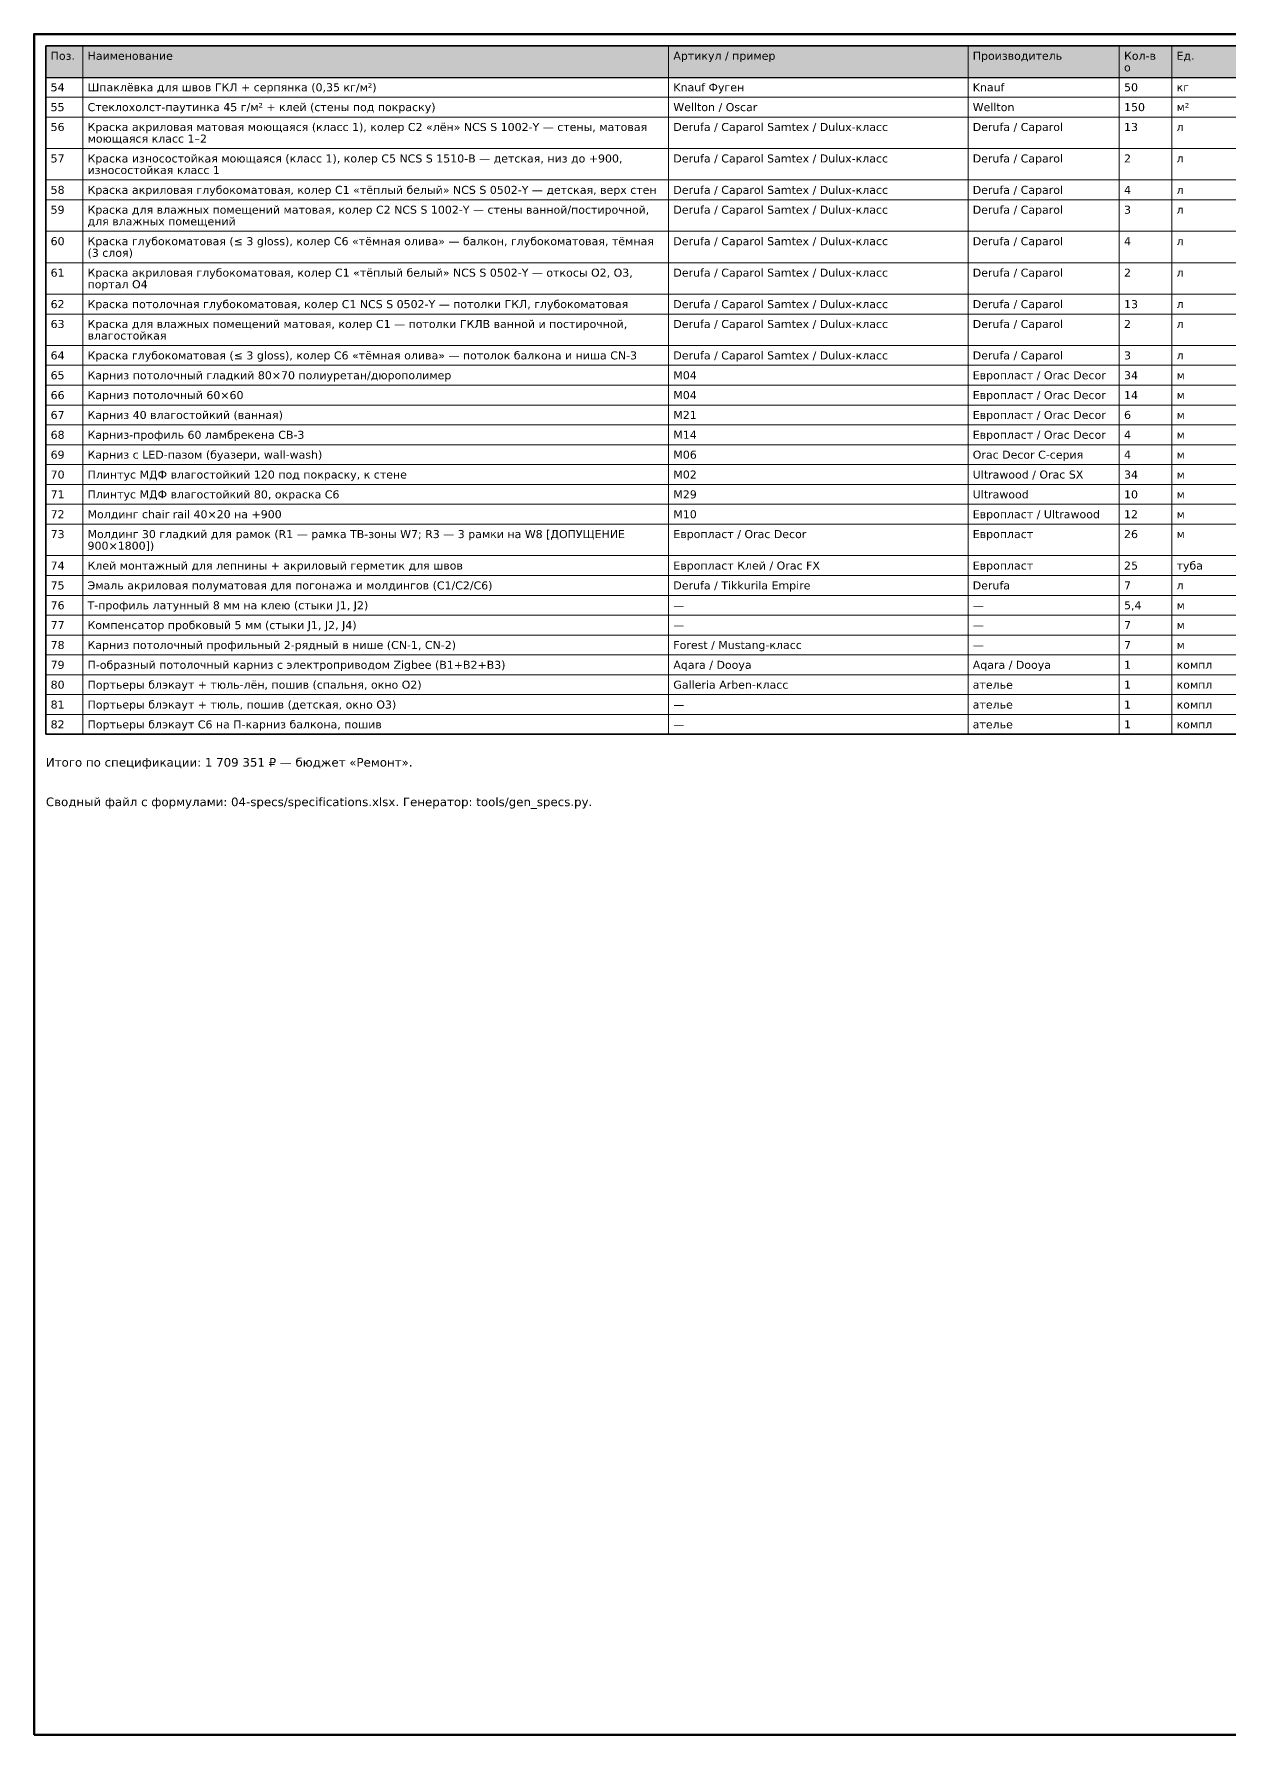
# Model space of a CAD drawing. Header units: millimetres. Extents: x 20 to 415, y 1 to 292.
# Drawn here: x 20 to 221.8, y 5 to 292 of the extents above; entities that cross this region are included whole.
import ezdxf

# ---------------------------------------------------------------- set-up
doc = ezdxf.new("R2010")
doc.units = ezdxf.units.MM
doc.layers.add('FRAME', color=7, linetype='CONTINUOUS')
doc.layers.add('TEXT', color=7, linetype='CONTINUOUS')
doc.styles.add('GOST', font='DejaVuSans.ttf')

msp = doc.modelspace()

# ---------------------------------------------------------------- hatches: boundary and pattern name
at = {"layer": 'TEXT', "true_color": 0xe6e6e6}
h = msp.add_hatch(color=7, dxfattribs=at)
h.dxf.hatch_style = 1
h.paths.add_polyline_path([(22, 284.69), (413, 284.69), (413, 290), (22, 290)])

# ---------------------------------------------------------------- linework, layer by layer
at = {"layer": 'FRAME', "color": 7, "lineweight": 50}
msp.add_lwpolyline([(20, 5), (415, 5), (415, 292), (20, 292)], close=True, dxfattribs=at)
at = {"layer": 'TEXT', "color": 7, "lineweight": 25}
msp.add_lwpolyline([(22, 284.69), (413, 284.69), (413, 290), (22, 290)], close=True, dxfattribs=at)
at = {"layer": 'TEXT', "color": 7, "lineweight": 15}
for points in [[(22, 290), (22, 284.69)], [(28.23, 290), (28.23, 284.69)], [(127.05, 290), (127.05, 284.69)], [(177.56, 290), (177.56, 284.69)], [(203.08, 290), (203.08, 284.69)], [(211.94, 290), (211.94, 284.69)], [(22, 284.69), (22, 281.34)], [(28.23, 284.69), (28.23, 281.34)], [(127.05, 284.69), (127.05, 281.34)], [(177.56, 284.69), (177.56, 281.34)], [(203.08, 284.69), (203.08, 281.34)], [(211.94, 284.69), (211.94, 281.34)], [(22, 281.34), (22, 277.99)], [(28.23, 281.34), (28.23, 277.99)], [(127.05, 281.34), (127.05, 277.99)], [(177.56, 281.34), (177.56, 277.99)], [(203.08, 281.34), (203.08, 277.99)], [(211.94, 281.34), (211.94, 277.99)], [(22, 277.99), (22, 272.68)], [(28.23, 277.99), (28.23, 272.68)], [(127.05, 277.99), (127.05, 272.68)], [(177.56, 277.99), (177.56, 272.68)], [(203.08, 277.99), (203.08, 272.68)], [(211.94, 277.99), (211.94, 272.68)], [(22, 272.68), (22, 267.38)], [(28.23, 272.68), (28.23, 267.38)], [(127.05, 272.68), (127.05, 267.38)], [(177.56, 272.68), (177.56, 267.38)], [(203.08, 272.68), (203.08, 267.38)], [(211.94, 272.68), (211.94, 267.38)], [(22, 267.38), (22, 264.03)], [(28.23, 267.38), (28.23, 264.03)], [(127.05, 267.38), (127.05, 264.03)], [(177.56, 267.38), (177.56, 264.03)], [(203.08, 267.38), (203.08, 264.03)], [(211.94, 267.38), (211.94, 264.03)], [(22, 264.03), (22, 258.72)], [(28.23, 264.03), (28.23, 258.72)], [(127.05, 264.03), (127.05, 258.72)], [(177.56, 264.03), (177.56, 258.72)], [(203.08, 264.03), (203.08, 258.72)], [(211.94, 264.03), (211.94, 258.72)], [(22, 258.72), (22, 253.41)], [(28.23, 258.72), (28.23, 253.41)], [(127.05, 258.72), (127.05, 253.41)], [(177.56, 258.72), (177.56, 253.41)], [(203.08, 258.72), (203.08, 253.41)], [(211.94, 258.72), (211.94, 253.41)], [(22, 253.41), (22, 248.1)], [(28.23, 253.41), (28.23, 248.1)], [(127.05, 253.41), (127.05, 248.1)], [(177.56, 253.41), (177.56, 248.1)], [(203.08, 253.41), (203.08, 248.1)], [(211.94, 253.41), (211.94, 248.1)], [(22, 248.1), (22, 244.75)], [(28.23, 248.1), (28.23, 244.75)], [(127.05, 248.1), (127.05, 244.75)], [(177.56, 248.1), (177.56, 244.75)], [(203.08, 248.1), (203.08, 244.75)], [(211.94, 248.1), (211.94, 244.75)], [(22, 244.75), (22, 239.45)], [(28.23, 244.75), (28.23, 239.45)], [(127.05, 244.75), (127.05, 239.45)], [(177.56, 244.75), (177.56, 239.45)], [(203.08, 244.75), (203.08, 239.45)], [(211.94, 244.75), (211.94, 239.45)], [(22, 239.45), (22, 236.1)], [(28.23, 239.45), (28.23, 236.1)], [(127.05, 239.45), (127.05, 236.1)], [(177.56, 239.45), (177.56, 236.1)], [(203.08, 239.45), (203.08, 236.1)], [(211.94, 239.45), (211.94, 236.1)], [(22, 236.1), (22, 232.75)], [(28.23, 236.1), (28.23, 232.75)], [(127.05, 236.1), (127.05, 232.75)], [(177.56, 236.1), (177.56, 232.75)], [(203.08, 236.1), (203.08, 232.75)], [(211.94, 236.1), (211.94, 232.75)], [(22, 232.75), (22, 229.4)], [(28.23, 232.75), (28.23, 229.4)], [(127.05, 232.75), (127.05, 229.4)], [(177.56, 232.75), (177.56, 229.4)], [(203.08, 232.75), (203.08, 229.4)], [(211.94, 232.75), (211.94, 229.4)], [(22, 229.4), (22, 226.05)], [(28.23, 229.4), (28.23, 226.05)], [(127.05, 229.4), (127.05, 226.05)], [(177.56, 229.4), (177.56, 226.05)], [(203.08, 229.4), (203.08, 226.05)], [(211.94, 229.4), (211.94, 226.05)], [(22, 226.05), (22, 222.7)], [(28.23, 226.05), (28.23, 222.7)], [(127.05, 226.05), (127.05, 222.7)], [(177.56, 226.05), (177.56, 222.7)], [(203.08, 226.05), (203.08, 222.7)], [(211.94, 226.05), (211.94, 222.7)], [(22, 222.7), (22, 219.35)], [(28.23, 222.7), (28.23, 219.35)], [(127.05, 222.7), (127.05, 219.35)], [(177.56, 222.7), (177.56, 219.35)], [(203.08, 222.7), (203.08, 219.35)], [(211.94, 222.7), (211.94, 219.35)], [(22, 219.35), (22, 216)], [(28.23, 219.35), (28.23, 216)], [(127.05, 219.35), (127.05, 216)], [(177.56, 219.35), (177.56, 216)], [(203.08, 219.35), (203.08, 216)], [(211.94, 219.35), (211.94, 216)], [(22, 216), (22, 212.65)], [(28.23, 216), (28.23, 212.65)], [(127.05, 216), (127.05, 212.65)], [(177.56, 216), (177.56, 212.65)], [(203.08, 216), (203.08, 212.65)], [(211.94, 216), (211.94, 212.65)], [(22, 212.65), (22, 209.3)], [(28.23, 212.65), (28.23, 209.3)], [(127.05, 212.65), (127.05, 209.3)], [(177.56, 212.65), (177.56, 209.3)], [(203.08, 212.65), (203.08, 209.3)], [(211.94, 212.65), (211.94, 209.3)], [(22, 209.3), (22, 203.99)], [(28.23, 209.3), (28.23, 203.99)], [(127.05, 209.3), (127.05, 203.99)], [(177.56, 209.3), (177.56, 203.99)], [(203.08, 209.3), (203.08, 203.99)], [(211.94, 209.3), (211.94, 203.99)], [(22, 203.99), (22, 200.64)], [(28.23, 203.99), (28.23, 200.64)], [(127.05, 203.99), (127.05, 200.64)], [(177.56, 203.99), (177.56, 200.64)], [(203.08, 203.99), (203.08, 200.64)], [(211.94, 203.99), (211.94, 200.64)], [(22, 200.64), (22, 197.29)], [(28.23, 200.64), (28.23, 197.29)], [(127.05, 200.64), (127.05, 197.29)], [(177.56, 200.64), (177.56, 197.29)], [(203.08, 200.64), (203.08, 197.29)], [(211.94, 200.64), (211.94, 197.29)], [(22, 197.29), (22, 193.94)], [(28.23, 197.29), (28.23, 193.94)], [(127.05, 197.29), (127.05, 193.94)], [(177.56, 197.29), (177.56, 193.94)], [(203.08, 197.29), (203.08, 193.94)], [(211.94, 197.29), (211.94, 193.94)], [(22, 193.94), (22, 190.59)], [(28.23, 193.94), (28.23, 190.59)], [(127.05, 193.94), (127.05, 190.59)], [(177.56, 193.94), (177.56, 190.59)], [(203.08, 193.94), (203.08, 190.59)], [(211.94, 193.94), (211.94, 190.59)], [(22, 190.59), (22, 187.24)], [(28.23, 190.59), (28.23, 187.24)], [(127.05, 190.59), (127.05, 187.24)], [(177.56, 190.59), (177.56, 187.24)], [(203.08, 190.59), (203.08, 187.24)], [(211.94, 190.59), (211.94, 187.24)], [(22, 187.24), (22, 183.89)], [(28.23, 187.24), (28.23, 183.89)], [(127.05, 187.24), (127.05, 183.89)], [(177.56, 187.24), (177.56, 183.89)], [(203.08, 187.24), (203.08, 183.89)], [(211.94, 187.24), (211.94, 183.89)], [(22, 183.89), (22, 180.54)], [(28.23, 183.89), (28.23, 180.54)], [(127.05, 183.89), (127.05, 180.54)], [(177.56, 183.89), (177.56, 180.54)], [(203.08, 183.89), (203.08, 180.54)], [(211.94, 183.89), (211.94, 180.54)], [(22, 180.54), (22, 177.19)], [(28.23, 180.54), (28.23, 177.19)], [(127.05, 180.54), (127.05, 177.19)], [(177.56, 180.54), (177.56, 177.19)], [(203.08, 180.54), (203.08, 177.19)], [(211.94, 180.54), (211.94, 177.19)], [(22, 177.19), (22, 173.84)], [(28.23, 177.19), (28.23, 173.84)], [(127.05, 177.19), (127.05, 173.84)], [(177.56, 177.19), (177.56, 173.84)], [(203.08, 177.19), (203.08, 173.84)], [(211.94, 177.19), (211.94, 173.84)]]:
    msp.add_lwpolyline(points, dxfattribs=at)
at = {"layer": 'TEXT', "color": 7, "lineweight": 35}
msp.add_lwpolyline([(22, 173.84), (413, 173.84), (413, 290), (22, 290)], close=True, dxfattribs=at)
at = {"layer": 'TEXT', "color": 7, "lineweight": 15}
for points in [[(22, 281.34), (413, 281.34), (413, 284.69), (22, 284.69)], [(22, 277.99), (413, 277.99), (413, 281.34), (22, 281.34)], [(22, 272.68), (413, 272.68), (413, 277.99), (22, 277.99)], [(22, 267.38), (413, 267.38), (413, 272.68), (22, 272.68)], [(22, 264.03), (413, 264.03), (413, 267.38), (22, 267.38)], [(22, 258.72), (413, 258.72), (413, 264.03), (22, 264.03)], [(22, 253.41), (413, 253.41), (413, 258.72), (22, 258.72)], [(22, 248.1), (413, 248.1), (413, 253.41), (22, 253.41)], [(22, 244.75), (413, 244.75), (413, 248.1), (22, 248.1)], [(22, 239.45), (413, 239.45), (413, 244.75), (22, 244.75)], [(22, 236.1), (413, 236.1), (413, 239.45), (22, 239.45)], [(22, 232.75), (413, 232.75), (413, 236.1), (22, 236.1)], [(22, 229.4), (413, 229.4), (413, 232.75), (22, 232.75)], [(22, 226.05), (413, 226.05), (413, 229.4), (22, 229.4)], [(22, 222.7), (413, 222.7), (413, 226.05), (22, 226.05)], [(22, 219.35), (413, 219.35), (413, 222.7), (22, 222.7)], [(22, 216), (413, 216), (413, 219.35), (22, 219.35)], [(22, 212.65), (413, 212.65), (413, 216), (22, 216)], [(22, 209.3), (413, 209.3), (413, 212.65), (22, 212.65)], [(22, 203.99), (413, 203.99), (413, 209.3), (22, 209.3)], [(22, 200.64), (413, 200.64), (413, 203.99), (22, 203.99)], [(22, 197.29), (413, 197.29), (413, 200.64), (22, 200.64)], [(22, 193.94), (413, 193.94), (413, 197.29), (22, 197.29)], [(22, 190.59), (413, 190.59), (413, 193.94), (22, 193.94)], [(22, 187.24), (413, 187.24), (413, 190.59), (22, 190.59)], [(22, 183.89), (413, 183.89), (413, 187.24), (22, 187.24)], [(22, 180.54), (413, 180.54), (413, 183.89), (22, 183.89)], [(22, 177.19), (413, 177.19), (413, 180.54), (22, 180.54)], [(22, 173.84), (413, 173.84), (413, 177.19), (22, 177.19)]]:
    msp.add_lwpolyline(points, close=True, dxfattribs=at)

# ---------------------------------------------------------------- texts
at = {"layer": 'TEXT', "color": 7, "style": 'GOST'}
for s, height, p in [('Поз.', 1.35, (22.8, 287.65)), ('Наименование', 1.35, (29.03, 287.65)), ('Артикул / пример', 1.35, (127.85, 287.65)), ('Производитель', 1.35, (178.36, 287.65)), ('Кол-в', 1.35, (203.88, 287.65)), ('Ед.', 1.35, (212.74, 287.65)), ('о', 1.35, (203.88, 285.69)), ('54', 1.35, (22.8, 282.34)), ('Шпаклёвка для швов ГКЛ + серпянка (0,35 кг/м²)', 1.35, (29.03, 282.34)), ('Knauf Фуген', 1.35, (127.85, 282.34)), ('Knauf', 1.35, (178.36, 282.34)), ('50', 1.35, (203.88, 282.34)), ('кг', 1.35, (212.74, 282.34)), ('55', 1.35, (22.8, 278.99)), ('Стеклохолст-паутинка 45 г/м² + клей (стены под покраску)', 1.35, (29.03, 278.99)), ('Wellton / Oscar', 1.35, (127.85, 278.99)), ('Wellton', 1.35, (178.36, 278.99)), ('150', 1.35, (203.88, 278.99)), ('м²', 1.35, (212.74, 278.99)), ('56', 1.35, (22.8, 275.64)), ('Краска акриловая матовая моющаяся (класс 1), колер C2 «лён» NCS S 1002-Y — стены, матовая', 1.35, (29.03, 275.64)), ('Derufa / Caparol Samtex / Dulux-класс', 1.35, (127.85, 275.64)), ('Derufa / Caparol', 1.35, (178.36, 275.64)), ('13', 1.35, (203.88, 275.64)), ('л', 1.35, (212.74, 275.64)), ('моющаяся класс 1–2', 1.35, (29.03, 273.68)), ('57', 1.35, (22.8, 270.33)), ('износостойкая класс 1', 1.35, (29.03, 268.38)), ('Краска износостойкая моющаяся (класс 1), колер C5 NCS S 1510-B — детская, низ до +900,', 1.35, (29.03, 270.33)), ('Derufa / Caparol Samtex / Dulux-класс', 1.35, (127.85, 270.33)), ('Derufa / Caparol', 1.35, (178.36, 270.33)), ('2', 1.35, (203.88, 270.33)), ('л', 1.35, (212.74, 270.33)), ('58', 1.35, (22.8, 265.03)), ('Краска акриловая глубокоматовая, колер C1 «тёплый белый» NCS S 0502-Y — детская, верх стен', 1.35, (29.03, 265.03)), ('Derufa / Caparol Samtex / Dulux-класс', 1.35, (127.85, 265.03)), ('Derufa / Caparol', 1.35, (178.36, 265.03)), ('4', 1.35, (203.88, 265.03)), ('л', 1.35, (212.74, 265.03)), ('59', 1.35, (22.8, 261.68)), ('Краска для влажных помещений матовая, колер C2 NCS S 1002-Y — стены ванной/постирочной,', 1.35, (29.03, 261.68)), ('Derufa / Caparol Samtex / Dulux-класс', 1.35, (127.85, 261.68)), ('Derufa / Caparol', 1.35, (178.36, 261.68)), ('3', 1.35, (203.88, 261.68)), ('л', 1.35, (212.74, 261.68)), ('для влажных помещений', 1.35, (29.03, 259.72)), ('60', 1.35, (22.8, 256.37)), ('(3 слоя)', 1.35, (29.03, 254.41)), ('Краска глубокоматовая (≤ 3 gloss), колер C6 «тёмная олива» — балкон, глубокоматовая, тёмная', 1.35, (29.03, 256.37)), ('Derufa / Caparol Samtex / Dulux-класс', 1.35, (127.85, 256.37)), ('Derufa / Caparol', 1.35, (178.36, 256.37)), ('4', 1.35, (203.88, 256.37)), ('л', 1.35, (212.74, 256.37)), ('61', 1.35, (22.8, 251.06)), ('портал O4', 1.35, (29.03, 249.1)), ('Краска акриловая глубокоматовая, колер C1 «тёплый белый» NCS S 0502-Y — откосы O2, O3,', 1.35, (29.03, 251.06)), ('Derufa / Caparol Samtex / Dulux-класс', 1.35, (127.85, 251.06)), ('Derufa / Caparol', 1.35, (178.36, 251.06)), ('2', 1.35, (203.88, 251.06)), ('л', 1.35, (212.74, 251.06)), ('62', 1.35, (22.8, 245.75)), ('Краска потолочная глубокоматовая, колер C1 NCS S 0502-Y — потолки ГКЛ, глубокоматовая', 1.35, (29.03, 245.75)), ('Derufa / Caparol Samtex / Dulux-класс', 1.35, (127.85, 245.75)), ('Derufa / Caparol', 1.35, (178.36, 245.75)), ('13', 1.35, (203.88, 245.75)), ('л', 1.35, (212.74, 245.75)), ('63', 1.35, (22.8, 242.4)), ('влагостойкая', 1.35, (29.03, 240.45)), ('Краска для влажных помещений матовая, колер C1 — потолки ГКЛВ ванной и постирочной,', 1.35, (29.03, 242.4)), ('Derufa / Caparol Samtex / Dulux-класс', 1.35, (127.85, 242.4)), ('Derufa / Caparol', 1.35, (178.36, 242.4)), ('2', 1.35, (203.88, 242.4)), ('л', 1.35, (212.74, 242.4)), ('64', 1.35, (22.8, 237.1)), ('Краска глубокоматовая (≤ 3 gloss), колер C6 «тёмная олива» — потолок балкона и ниша CN-3', 1.35, (29.03, 237.1)), ('Derufa / Caparol Samtex / Dulux-класс', 1.35, (127.85, 237.1)), ('Derufa / Caparol', 1.35, (178.36, 237.1)), ('3', 1.35, (203.88, 237.1)), ('л', 1.35, (212.74, 237.1)), ('65', 1.35, (22.8, 233.75)), ('Карниз потолочный гладкий 80×70 полиуретан/дюрополимер', 1.35, (29.03, 233.75)), ('M04', 1.35, (127.85, 233.75)), ('Европласт / Orac Decor', 1.35, (178.36, 233.75)), ('34', 1.35, (203.88, 233.75)), ('м', 1.35, (212.74, 233.75)), ('66', 1.35, (22.8, 230.4)), ('Карниз потолочный 60×60', 1.35, (29.03, 230.4)), ('M04', 1.35, (127.85, 230.4)), ('Европласт / Orac Decor', 1.35, (178.36, 230.4)), ('14', 1.35, (203.88, 230.4)), ('м', 1.35, (212.74, 230.4)), ('67', 1.35, (22.8, 227.05)), ('Карниз 40 влагостойкий (ванная)', 1.35, (29.03, 227.05)), ('M21', 1.35, (127.85, 227.05)), ('Европласт / Orac Decor', 1.35, (178.36, 227.05)), ('6', 1.35, (203.88, 227.05)), ('м', 1.35, (212.74, 227.05)), ('68', 1.35, (22.8, 223.7)), ('Карниз-профиль 60 ламбрекена CB-3', 1.35, (29.03, 223.7)), ('M14', 1.35, (127.85, 223.7)), ('Европласт / Orac Decor', 1.35, (178.36, 223.7)), ('4', 1.35, (203.88, 223.7)), ('м', 1.35, (212.74, 223.7)), ('69', 1.35, (22.8, 220.35)), ('Карниз с LED-пазом (буазери, wall-wash)', 1.35, (29.03, 220.35)), ('M06', 1.35, (127.85, 220.35)), ('Orac Decor C-серия', 1.35, (178.36, 220.35)), ('4', 1.35, (203.88, 220.35)), ('м', 1.35, (212.74, 220.35)), ('70', 1.35, (22.8, 217)), ('Плинтус МДФ влагостойкий 120 под покраску, к стене', 1.35, (29.03, 217)), ('M02', 1.35, (127.85, 217)), ('Ultrawood / Orac SX', 1.35, (178.36, 217)), ('34', 1.35, (203.88, 217)), ('м', 1.35, (212.74, 217)), ('71', 1.35, (22.8, 213.65)), ('Плинтус МДФ влагостойкий 80, окраска C6', 1.35, (29.03, 213.65)), ('M29', 1.35, (127.85, 213.65)), ('Ultrawood', 1.35, (178.36, 213.65)), ('10', 1.35, (203.88, 213.65)), ('м', 1.35, (212.74, 213.65)), ('72', 1.35, (22.8, 210.3)), ('Молдинг chair rail 40×20 на +900', 1.35, (29.03, 210.3)), ('M10', 1.35, (127.85, 210.3)), ('Европласт / Ultrawood', 1.35, (178.36, 210.3)), ('12', 1.35, (203.88, 210.3)), ('м', 1.35, (212.74, 210.3)), ('73', 1.35, (22.8, 206.95)), ('Молдинг 30 гладкий для рамок (R1 — рамка ТВ-зоны W7; R3 — 3 рамки на W8 [ДОПУЩЕНИЕ', 1.35, (29.03, 206.95)), ('Европласт / Orac Decor', 1.35, (127.85, 206.95)), ('Европласт', 1.35, (178.36, 206.95)), ('26', 1.35, (203.88, 206.95)), ('м', 1.35, (212.74, 206.95)), ('900×1800])', 1.35, (29.03, 204.99)), ('74', 1.35, (22.8, 201.64)), ('Клей монтажный для лепнины + акриловый герметик для швов', 1.35, (29.03, 201.64)), ('Европласт Клей / Orac FX', 1.35, (127.85, 201.64)), ('Европласт', 1.35, (178.36, 201.64)), ('25', 1.35, (203.88, 201.64)), ('туба', 1.35, (212.74, 201.64)), ('75', 1.35, (22.8, 198.29)), ('Эмаль акриловая полуматовая для погонажа и молдингов (C1/C2/C6)', 1.35, (29.03, 198.29)), ('Derufa / Tikkurila Empire', 1.35, (127.85, 198.29)), ('Derufa', 1.35, (178.36, 198.29)), ('7', 1.35, (203.88, 198.29)), ('л', 1.35, (212.74, 198.29)), ('76', 1.35, (22.8, 194.94)), ('Т-профиль латунный 8 мм на клею (стыки J1, J2)', 1.35, (29.03, 194.94)), ('—', 1.35, (127.85, 194.94)), ('—', 1.35, (178.36, 194.94)), ('5,4', 1.35, (203.88, 194.94)), ('м', 1.35, (212.74, 194.94)), ('77', 1.35, (22.8, 191.59)), ('Компенсатор пробковый 5 мм (стыки J1, J2, J4)', 1.35, (29.03, 191.59)), ('7', 1.35, (203.88, 191.59)), ('м', 1.35, (212.74, 191.59)), ('78', 1.35, (22.8, 188.24)), ('Карниз потолочный профильный 2-рядный в нише (CN-1, CN-2)', 1.35, (29.03, 188.24)), ('—', 1.35, (127.85, 191.59)), ('Forest / Mustang-класс', 1.35, (127.85, 188.24)), ('—', 1.35, (178.36, 191.59)), ('7', 1.35, (203.88, 188.24)), ('—', 1.35, (178.36, 188.24)), ('м', 1.35, (212.74, 188.24)), ('79', 1.35, (22.8, 184.89)), ('П-образный потолочный карниз с электроприводом Zigbee (B1+B2+B3)', 1.35, (29.03, 184.89)), ('Aqara / Dooya', 1.35, (127.85, 184.89)), ('Aqara / Dooya', 1.35, (178.36, 184.89)), ('1', 1.35, (203.88, 184.89)), ('компл', 1.35, (212.74, 184.89)), ('80', 1.35, (22.8, 181.54)), ('Портьеры блэкаут + тюль-лён, пошив (спальня, окно O2)', 1.35, (29.03, 181.54)), ('Galleria Arben-класс', 1.35, (127.85, 181.54)), ('ателье', 1.35, (178.36, 181.54)), ('1', 1.35, (203.88, 181.54)), ('компл', 1.35, (212.74, 181.54)), ('81', 1.35, (22.8, 178.19)), ('Портьеры блэкаут + тюль, пошив (детская, окно O3)', 1.35, (29.03, 178.19)), ('—', 1.35, (127.85, 178.19)), ('ателье', 1.35, (178.36, 178.19)), ('1', 1.35, (203.88, 178.19)), ('компл', 1.35, (212.74, 178.19)), ('82', 1.35, (22.8, 174.84)), ('Портьеры блэкаут C6 на П-карниз балкона, пошив', 1.35, (29.03, 174.84)), ('—', 1.35, (127.85, 174.84)), ('ателье', 1.35, (178.36, 174.84)), ('1', 1.35, (203.88, 174.84)), ('компл', 1.35, (212.74, 174.84)), ('Итого по спецификации: 1 709 351 ₽ — бюджет «Ремонт».', 1.45, (22, 168.39)), ('Сводный файл с формулами: 04-specs/specifications.xlsx. Генератор: tools/gen_specs.py.', 1.45, (22, 161.72))]:
    msp.add_text(s, height=height, dxfattribs=at).set_placement(p)

doc.saveas('drawing.dxf')
